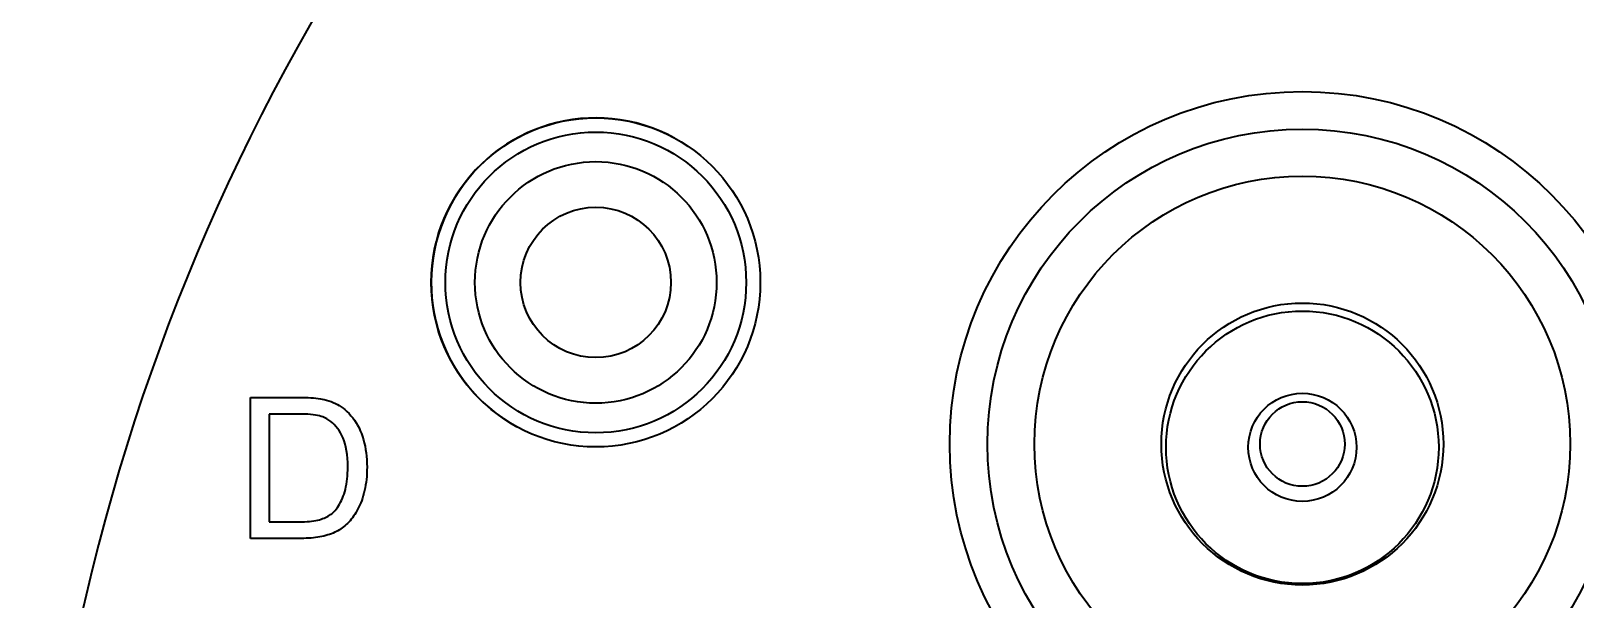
# Model space of a CAD drawing. Extents: x 23 to 417, y 3 to 294.
# Drawn here: x 132.35 to 144.67, y 112.77 to 117.3 of the extents above; entities that cross this region are included whole.
import ezdxf

# ---------------------------------------------------------------- set-up
doc = ezdxf.new("R2010")
doc.units = 0
doc.layers.get('0').update_dxf_attribs({"lineweight": 13})

msp = doc.modelspace()

# ---------------------------------------------------------------- linework, layer by layer
at = {"color": 7, "lineweight": 35, "ltscale": 0.028125}
msp.add_line((134.1026, 113.2498), (134.1026, 114.3748), dxfattribs=at)
at = {"color": 7, "lineweight": 35, "ltscale": 0.009688}
msp.add_line((134.1026, 114.3748), (134.4901, 114.3748), dxfattribs=at)
at = {"color": 7, "lineweight": 35, "ltscale": 0.000640588}
msp.add_line((134.4901, 114.3748), (134.5157, 114.3746), dxfattribs=at)
at = {"color": 7, "lineweight": 35, "ltscale": 0.000609512}
msp.add_line((134.5157, 114.3746), (134.5401, 114.3742), dxfattribs=at)
at = {"color": 7, "lineweight": 35, "ltscale": 0.00057885}
msp.add_line((134.5401, 114.3742), (134.5632, 114.3734), dxfattribs=at)
at = {"color": 7, "lineweight": 35, "ltscale": 0.000548049}
msp.add_line((134.5632, 114.3734), (134.5851, 114.3722), dxfattribs=at)
at = {"color": 7, "lineweight": 35, "ltscale": 0.000517689}
msp.add_line((134.5851, 114.3722), (134.6058, 114.3708), dxfattribs=at)
at = {"color": 7, "lineweight": 35, "ltscale": 0.000487253}
msp.add_line((134.6058, 114.3708), (134.6252, 114.369), dxfattribs=at)
at = {"color": 7, "lineweight": 35, "ltscale": 0.000457041}
msp.add_line((134.6252, 114.369), (134.6433, 114.3669), dxfattribs=at)
at = {"color": 7, "lineweight": 35, "ltscale": 0.000427154}
msp.add_line((134.6433, 114.3669), (134.6603, 114.3645), dxfattribs=at)
at = {"color": 7, "lineweight": 35, "ltscale": 0.000397922}
msp.add_line((134.6603, 114.3645), (134.6759, 114.3617), dxfattribs=at)
at = {"color": 7, "lineweight": 35, "ltscale": 0.000369061}
msp.add_line((134.6759, 114.3617), (134.6904, 114.3587), dxfattribs=at)
at = {"color": 7, "lineweight": 35, "ltscale": 0.000491355}
msp.add_line((134.6904, 114.3587), (134.7094, 114.3539), dxfattribs=at)
at = {"color": 7, "lineweight": 35, "ltscale": 0.000482278}
msp.add_line((134.7094, 114.3539), (134.7279, 114.3483), dxfattribs=at)
at = {"color": 7, "lineweight": 35, "ltscale": 0.000474574}
msp.add_line((134.7279, 114.3483), (134.7458, 114.3421), dxfattribs=at)
at = {"color": 7, "lineweight": 35, "ltscale": 0.000467417}
msp.add_line((134.7458, 114.3421), (134.7632, 114.3351), dxfattribs=at)
at = {"color": 7, "lineweight": 35, "ltscale": 0.00046152}
msp.add_line((134.7632, 114.3351), (134.78, 114.3274), dxfattribs=at)
at = {"color": 7, "lineweight": 35, "ltscale": 0.000456686}
msp.add_line((134.78, 114.3274), (134.7962, 114.319), dxfattribs=at)
at = {"color": 7, "lineweight": 35, "ltscale": 0.021487}
msp.add_line((134.2514, 114.242), (134.2514, 113.3826), dxfattribs=at)
at = {"color": 7, "lineweight": 35, "ltscale": 0.005909}
msp.add_line((134.4878, 114.242), (134.2514, 114.242), dxfattribs=at)
at = {"color": 7, "lineweight": 35, "ltscale": 0.000645457}
msp.add_line((134.5136, 114.2418), (134.4878, 114.242), dxfattribs=at)
at = {"color": 7, "lineweight": 35, "ltscale": 0.000609354}
msp.add_line((134.538, 114.2411), (134.5136, 114.2418), dxfattribs=at)
at = {"color": 7, "lineweight": 35, "ltscale": 0.000573503}
msp.add_line((134.5609, 114.24), (134.538, 114.2411), dxfattribs=at)
at = {"color": 7, "lineweight": 35, "ltscale": 0.000537672}
msp.add_line((134.5823, 114.2384), (134.5609, 114.24), dxfattribs=at)
at = {"color": 7, "lineweight": 35, "ltscale": 0.000502513}
msp.add_line((134.6023, 114.2363), (134.5823, 114.2384), dxfattribs=at)
at = {"color": 7, "lineweight": 35, "ltscale": 0.000467476}
msp.add_line((134.6208, 114.2338), (134.6023, 114.2363), dxfattribs=at)
at = {"color": 7, "lineweight": 35, "ltscale": 0.000433361}
msp.add_line((134.6379, 114.2308), (134.6208, 114.2338), dxfattribs=at)
at = {"color": 7, "lineweight": 35, "ltscale": 0.000399972}
msp.add_line((134.6535, 114.2273), (134.6379, 114.2308), dxfattribs=at)
at = {"color": 7, "lineweight": 35, "ltscale": 0.000367181}
msp.add_line((134.6677, 114.2234), (134.6535, 114.2273), dxfattribs=at)
at = {"color": 7, "lineweight": 35, "ltscale": 0.00033585}
msp.add_line((134.6804, 114.219), (134.6677, 114.2234), dxfattribs=at)
at = {"color": 7, "lineweight": 35, "ltscale": 0.000444923}
msp.add_line((134.6967, 114.212), (134.6804, 114.219), dxfattribs=at)
at = {"color": 7, "lineweight": 35, "ltscale": 0.000447132}
msp.add_line((134.7126, 114.2036), (134.6967, 114.212), dxfattribs=at)
at = {"color": 7, "lineweight": 35, "ltscale": 0.000451641}
msp.add_line((134.7279, 114.1941), (134.7126, 114.2036), dxfattribs=at)
at = {"color": 7, "lineweight": 35, "ltscale": 0.000453257}
msp.add_line((134.7962, 114.319), (134.8118, 114.3099), dxfattribs=at)
at = {"color": 7, "lineweight": 35, "ltscale": 0.000450332}
msp.add_line((134.8118, 114.3099), (134.8269, 114.3), dxfattribs=at)
at = {"color": 7, "lineweight": 35, "ltscale": 0.000448876}
msp.add_line((134.8269, 114.3), (134.8414, 114.2894), dxfattribs=at)
at = {"color": 7, "lineweight": 35, "ltscale": 0.000448937}
msp.add_line((134.8414, 114.2894), (134.8554, 114.2781), dxfattribs=at)
at = {"color": 7, "lineweight": 35, "ltscale": 0.000580955}
msp.add_line((134.8554, 114.2781), (134.8727, 114.2627), dxfattribs=at)
at = {"color": 7, "lineweight": 35, "ltscale": 0.000579008}
msp.add_line((134.8727, 114.2627), (134.8892, 114.2464), dxfattribs=at)
at = {"color": 7, "lineweight": 35, "ltscale": 0.000578644}
msp.add_line((134.8892, 114.2464), (134.9047, 114.2292), dxfattribs=at)
at = {"color": 7, "lineweight": 35, "ltscale": 0.000579743}
msp.add_line((134.9047, 114.2292), (134.9194, 114.2113), dxfattribs=at)
at = {"color": 7, "lineweight": 35, "ltscale": 0.000582593}
msp.add_line((134.9194, 114.2113), (134.9332, 114.1925), dxfattribs=at)
at = {"color": 7, "lineweight": 35, "ltscale": 0.000459046}
msp.add_line((134.7427, 114.1832), (134.7279, 114.1941), dxfattribs=at)
at = {"color": 7, "lineweight": 35, "ltscale": 0.000468416}
msp.add_line((134.757, 114.1712), (134.7427, 114.1832), dxfattribs=at)
at = {"color": 7, "lineweight": 35, "ltscale": 0.000480167}
msp.add_line((134.7709, 114.1578), (134.757, 114.1712), dxfattribs=at)
at = {"color": 7, "lineweight": 35, "ltscale": 0.000493911}
msp.add_line((134.7842, 114.1433), (134.7709, 114.1578), dxfattribs=at)
at = {"color": 7, "lineweight": 35, "ltscale": 0.000509337}
msp.add_line((134.797, 114.1274), (134.7842, 114.1433), dxfattribs=at)
at = {"color": 7, "lineweight": 35, "ltscale": 0.000526625}
msp.add_line((134.8094, 114.1104), (134.797, 114.1274), dxfattribs=at)
at = {"color": 7, "lineweight": 35, "ltscale": 0.000545679}
msp.add_line((134.8212, 114.092), (134.8094, 114.1104), dxfattribs=at)
at = {"color": 7, "lineweight": 35, "ltscale": 0.000565831}
msp.add_line((134.8322, 114.0722), (134.8212, 114.092), dxfattribs=at)
at = {"color": 7, "lineweight": 35, "ltscale": 0.000586896}
msp.add_line((134.9332, 114.1925), (134.946, 114.1728), dxfattribs=at)
at = {"color": 7, "lineweight": 35, "ltscale": 0.000592999}
msp.add_line((134.946, 114.1728), (134.958, 114.1523), dxfattribs=at)
at = {"color": 7, "lineweight": 35, "ltscale": 0.000600417}
msp.add_line((134.958, 114.1523), (134.9691, 114.131), dxfattribs=at)
at = {"color": 7, "lineweight": 35, "ltscale": 0.000609499}
msp.add_line((134.9691, 114.131), (134.9792, 114.1089), dxfattribs=at)
at = {"color": 7, "lineweight": 35, "ltscale": 0.000619743}
msp.add_line((134.9792, 114.1089), (134.9885, 114.0859), dxfattribs=at)
at = {"color": 7, "lineweight": 35, "ltscale": 0.000629252}
msp.add_line((134.9885, 114.0859), (134.9969, 114.0621), dxfattribs=at)
at = {"color": 7, "lineweight": 35, "ltscale": 0.000588874}
msp.add_line((134.8421, 114.0508), (134.8322, 114.0722), dxfattribs=at)
at = {"color": 7, "lineweight": 35, "ltscale": 0.00061587}
msp.add_line((134.8508, 114.0278), (134.8421, 114.0508), dxfattribs=at)
at = {"color": 7, "lineweight": 35, "ltscale": 0.000644924}
msp.add_line((134.8583, 114.0031), (134.8508, 114.0278), dxfattribs=at)
at = {"color": 7, "lineweight": 35, "ltscale": 0.000676779}
msp.add_line((134.8647, 113.9768), (134.8583, 114.0031), dxfattribs=at)
at = {"color": 7, "lineweight": 35, "ltscale": 0.000710687}
msp.add_line((134.8699, 113.9489), (134.8647, 113.9768), dxfattribs=at)
at = {"color": 7, "lineweight": 35, "ltscale": 0.000638466}
msp.add_line((134.9969, 114.0621), (135.0044, 114.0377), dxfattribs=at)
at = {"color": 7, "lineweight": 35, "ltscale": 0.000648293}
msp.add_line((135.0044, 114.0377), (135.011, 114.0127), dxfattribs=at)
at = {"color": 7, "lineweight": 35, "ltscale": 0.000659278}
msp.add_line((135.011, 114.0127), (135.0168, 113.9869), dxfattribs=at)
at = {"color": 7, "lineweight": 35, "ltscale": 0.00067137}
msp.add_line((135.0168, 113.9869), (135.0216, 113.9605), dxfattribs=at)
at = {"color": 7, "lineweight": 35, "ltscale": 0.000684154}
msp.add_line((135.0216, 113.9605), (135.0256, 113.9334), dxfattribs=at)
at = {"color": 7, "lineweight": 35, "ltscale": 0.000746238}
msp.add_line((134.8739, 113.9193), (134.8699, 113.9489), dxfattribs=at)
at = {"color": 7, "lineweight": 35, "ltscale": 0.000783836}
msp.add_line((134.8768, 113.8881), (134.8739, 113.9193), dxfattribs=at)
at = {"color": 7, "lineweight": 35, "ltscale": 0.00082227}
msp.add_line((134.8786, 113.8552), (134.8768, 113.8881), dxfattribs=at)
at = {"color": 7, "lineweight": 35, "ltscale": 0.000862131}
msp.add_line((134.8792, 113.8208), (134.8786, 113.8552), dxfattribs=at)
at = {"color": 7, "lineweight": 35, "ltscale": 0.000697814}
msp.add_line((135.0256, 113.9334), (135.0287, 113.9057), dxfattribs=at)
at = {"color": 7, "lineweight": 35, "ltscale": 0.000712501}
msp.add_line((135.0287, 113.9057), (135.0309, 113.8773), dxfattribs=at)
at = {"color": 7, "lineweight": 35, "ltscale": 0.000727751}
msp.add_line((135.0309, 113.8773), (135.0322, 113.8482), dxfattribs=at)
at = {"color": 7, "lineweight": 35, "ltscale": 0.000743952}
msp.add_line((135.0322, 113.8482), (135.0326, 113.8184), dxfattribs=at)
at = {"color": 7, "lineweight": 35, "ltscale": 0.000555585}
msp.add_line((134.8718, 113.7029), (134.8744, 113.7249), dxfattribs=at)
at = {"color": 7, "lineweight": 35, "ltscale": 0.000572833}
msp.add_line((134.8744, 113.7249), (134.8765, 113.7477), dxfattribs=at)
at = {"color": 7, "lineweight": 35, "ltscale": 0.000590523}
msp.add_line((134.8765, 113.7477), (134.878, 113.7713), dxfattribs=at)
at = {"color": 7, "lineweight": 35, "ltscale": 0.00060894}
msp.add_line((134.878, 113.7713), (134.8789, 113.7957), dxfattribs=at)
at = {"color": 7, "lineweight": 35, "ltscale": 0.000627472}
msp.add_line((134.8789, 113.7957), (134.8792, 113.8208), dxfattribs=at)
at = {"color": 7, "lineweight": 35, "ltscale": 0.000578999}
msp.add_line((135.0278, 113.7206), (135.0252, 113.6976), dxfattribs=at)
at = {"color": 7, "lineweight": 35, "ltscale": 0.000592249}
msp.add_line((135.0299, 113.7442), (135.0278, 113.7206), dxfattribs=at)
at = {"color": 7, "lineweight": 35, "ltscale": 0.000605418}
msp.add_line((135.0314, 113.7683), (135.0299, 113.7442), dxfattribs=at)
at = {"color": 7, "lineweight": 35, "ltscale": 0.000619228}
msp.add_line((135.0323, 113.7931), (135.0314, 113.7683), dxfattribs=at)
at = {"color": 7, "lineweight": 35, "ltscale": 0.000633478}
msp.add_line((135.0326, 113.8184), (135.0323, 113.7931), dxfattribs=at)
at = {"color": 7, "lineweight": 35, "ltscale": 0.000463917}
msp.add_line((134.8435, 113.5864), (134.8496, 113.604), dxfattribs=at)
at = {"color": 7, "lineweight": 35, "ltscale": 0.00047765}
msp.add_line((134.8496, 113.604), (134.8552, 113.6222), dxfattribs=at)
at = {"color": 7, "lineweight": 35, "ltscale": 0.00049181}
msp.add_line((134.8552, 113.6222), (134.8602, 113.6412), dxfattribs=at)
at = {"color": 7, "lineweight": 35, "ltscale": 0.000506646}
msp.add_line((134.8602, 113.6412), (134.8647, 113.661), dxfattribs=at)
at = {"color": 7, "lineweight": 35, "ltscale": 0.000522464}
msp.add_line((134.8647, 113.661), (134.8685, 113.6816), dxfattribs=at)
at = {"color": 7, "lineweight": 35, "ltscale": 0.000538609}
msp.add_line((134.8685, 113.6816), (134.8718, 113.7029), dxfattribs=at)
at = {"color": 7, "lineweight": 35, "ltscale": 0.000510064}
msp.add_line((135.0027, 113.5913), (134.9966, 113.5718), dxfattribs=at)
at = {"color": 7, "lineweight": 35, "ltscale": 0.000521849}
msp.add_line((135.0084, 113.6114), (135.0027, 113.5913), dxfattribs=at)
at = {"color": 7, "lineweight": 35, "ltscale": 0.000532439}
msp.add_line((135.0135, 113.6321), (135.0084, 113.6114), dxfattribs=at)
at = {"color": 7, "lineweight": 35, "ltscale": 0.000542992}
msp.add_line((135.018, 113.6533), (135.0135, 113.6321), dxfattribs=at)
at = {"color": 7, "lineweight": 35, "ltscale": 0.000554764}
msp.add_line((135.0219, 113.6752), (135.018, 113.6533), dxfattribs=at)
at = {"color": 7, "lineweight": 35, "ltscale": 0.000566498}
msp.add_line((135.0252, 113.6976), (135.0219, 113.6752), dxfattribs=at)
at = {"color": 7, "lineweight": 35, "ltscale": 0.000377045}
msp.add_line((134.7671, 113.4616), (134.7775, 113.4726), dxfattribs=at)
at = {"color": 7, "lineweight": 35, "ltscale": 0.000382667}
msp.add_line((134.7775, 113.4726), (134.7874, 113.4842), dxfattribs=at)
at = {"color": 7, "lineweight": 35, "ltscale": 0.000389399}
msp.add_line((134.7874, 113.4842), (134.7968, 113.4967), dxfattribs=at)
at = {"color": 7, "lineweight": 35, "ltscale": 0.000397793}
msp.add_line((134.7968, 113.4967), (134.8057, 113.5098), dxfattribs=at)
at = {"color": 7, "lineweight": 35, "ltscale": 0.000406437}
msp.add_line((134.8057, 113.5098), (134.8142, 113.5237), dxfattribs=at)
at = {"color": 7, "lineweight": 35, "ltscale": 0.000416141}
msp.add_line((134.8142, 113.5237), (134.8222, 113.5383), dxfattribs=at)
at = {"color": 7, "lineweight": 35, "ltscale": 0.000427362}
msp.add_line((134.8222, 113.5383), (134.8298, 113.5536), dxfattribs=at)
at = {"color": 7, "lineweight": 35, "ltscale": 0.000438617}
msp.add_line((134.8298, 113.5536), (134.8369, 113.5697), dxfattribs=at)
at = {"color": 7, "lineweight": 35, "ltscale": 0.000451106}
msp.add_line((134.8369, 113.5697), (134.8435, 113.5864), dxfattribs=at)
at = {"color": 7, "lineweight": 35, "ltscale": 0.000424326}
msp.add_line((134.9525, 113.4694), (134.944, 113.4548), dxfattribs=at)
at = {"color": 7, "lineweight": 35, "ltscale": 0.000435055}
msp.add_line((134.9607, 113.4848), (134.9525, 113.4694), dxfattribs=at)
at = {"color": 7, "lineweight": 35, "ltscale": 0.000446433}
msp.add_line((134.9686, 113.5008), (134.9607, 113.4848), dxfattribs=at)
at = {"color": 7, "lineweight": 35, "ltscale": 0.000458198}
msp.add_line((134.9761, 113.5176), (134.9686, 113.5008), dxfattribs=at)
at = {"color": 7, "lineweight": 35, "ltscale": 0.000470673}
msp.add_line((134.9832, 113.535), (134.9761, 113.5176), dxfattribs=at)
at = {"color": 7, "lineweight": 35, "ltscale": 0.000483403}
msp.add_line((134.9901, 113.5531), (134.9832, 113.535), dxfattribs=at)
at = {"color": 7, "lineweight": 35, "ltscale": 0.000496828}
msp.add_line((134.9966, 113.5718), (134.9901, 113.5531), dxfattribs=at)
at = {"color": 7, "lineweight": 35, "ltscale": 0.006005}
msp.add_line((134.2514, 113.3826), (134.4916, 113.3826), dxfattribs=at)
at = {"color": 7, "lineweight": 35, "ltscale": 0.000544487}
msp.add_line((134.4916, 113.3826), (134.5134, 113.3828), dxfattribs=at)
at = {"color": 7, "lineweight": 35, "ltscale": 0.000520636}
msp.add_line((134.5134, 113.3828), (134.5342, 113.3834), dxfattribs=at)
at = {"color": 7, "lineweight": 35, "ltscale": 0.000497069}
msp.add_line((134.5342, 113.3834), (134.5541, 113.3844), dxfattribs=at)
at = {"color": 7, "lineweight": 35, "ltscale": 0.000473743}
msp.add_line((134.5541, 113.3844), (134.573, 113.3859), dxfattribs=at)
at = {"color": 7, "lineweight": 35, "ltscale": 0.000451011}
msp.add_line((134.573, 113.3859), (134.5909, 113.3877), dxfattribs=at)
at = {"color": 7, "lineweight": 35, "ltscale": 0.000428095}
msp.add_line((134.5909, 113.3877), (134.6079, 113.39), dxfattribs=at)
at = {"color": 7, "lineweight": 35, "ltscale": 0.00040621}
msp.add_line((134.6079, 113.39), (134.6239, 113.3927), dxfattribs=at)
at = {"color": 7, "lineweight": 35, "ltscale": 0.0003844}
msp.add_line((134.6239, 113.3927), (134.639, 113.3958), dxfattribs=at)
at = {"color": 7, "lineweight": 35, "ltscale": 0.000363326}
msp.add_line((134.639, 113.3958), (134.6531, 113.3993), dxfattribs=at)
at = {"color": 7, "lineweight": 35, "ltscale": 0.000342872}
msp.add_line((134.6531, 113.3993), (134.6662, 113.4033), dxfattribs=at)
at = {"color": 7, "lineweight": 35, "ltscale": 0.000328367}
msp.add_line((134.6662, 113.4033), (134.6786, 113.4076), dxfattribs=at)
at = {"color": 7, "lineweight": 35, "ltscale": 0.000319133}
msp.add_line((134.6786, 113.4076), (134.6905, 113.4122), dxfattribs=at)
at = {"color": 7, "lineweight": 35, "ltscale": 0.000310813}
msp.add_line((134.6905, 113.4122), (134.7019, 113.4172), dxfattribs=at)
at = {"color": 7, "lineweight": 35, "ltscale": 0.000302481}
msp.add_line((134.7019, 113.4172), (134.7127, 113.4226), dxfattribs=at)
at = {"color": 7, "lineweight": 35, "ltscale": 0.000294881}
msp.add_line((134.7127, 113.4226), (134.7231, 113.4282), dxfattribs=at)
at = {"color": 7, "lineweight": 35, "ltscale": 0.000287868}
msp.add_line((134.7231, 113.4282), (134.7329, 113.4342), dxfattribs=at)
at = {"color": 7, "lineweight": 35, "ltscale": 0.000281941}
msp.add_line((134.7329, 113.4342), (134.7422, 113.4406), dxfattribs=at)
at = {"color": 7, "lineweight": 35, "ltscale": 0.000276094}
msp.add_line((134.7422, 113.4406), (134.751, 113.4472), dxfattribs=at)
at = {"color": 7, "lineweight": 35, "ltscale": 0.000271626}
msp.add_line((134.751, 113.4472), (134.7593, 113.4543), dxfattribs=at)
at = {"color": 7, "lineweight": 35, "ltscale": 0.000267352}
msp.add_line((134.7593, 113.4543), (134.7671, 113.4616), dxfattribs=at)
at = {"color": 7, "lineweight": 35, "ltscale": 0.000341388}
msp.add_line((134.8454, 113.3414), (134.8346, 113.3331), dxfattribs=at)
at = {"color": 7, "lineweight": 35, "ltscale": 0.000346448}
msp.add_line((134.8561, 113.3502), (134.8454, 113.3414), dxfattribs=at)
at = {"color": 7, "lineweight": 35, "ltscale": 0.00035219}
msp.add_line((134.8666, 113.3596), (134.8561, 113.3502), dxfattribs=at)
at = {"color": 7, "lineweight": 35, "ltscale": 0.000358361}
msp.add_line((134.877, 113.3695), (134.8666, 113.3596), dxfattribs=at)
at = {"color": 7, "lineweight": 35, "ltscale": 0.000364795}
msp.add_line((134.8871, 113.38), (134.877, 113.3695), dxfattribs=at)
at = {"color": 7, "lineweight": 35, "ltscale": 0.000371895}
msp.add_line((134.8971, 113.391), (134.8871, 113.38), dxfattribs=at)
at = {"color": 7, "lineweight": 35, "ltscale": 0.000379639}
msp.add_line((134.9069, 113.4026), (134.8971, 113.391), dxfattribs=at)
at = {"color": 7, "lineweight": 35, "ltscale": 0.000387125}
msp.add_line((134.9165, 113.4148), (134.9069, 113.4026), dxfattribs=at)
at = {"color": 7, "lineweight": 35, "ltscale": 0.000395616}
msp.add_line((134.926, 113.4275), (134.9165, 113.4148), dxfattribs=at)
at = {"color": 7, "lineweight": 35, "ltscale": 0.000404578}
msp.add_line((134.9352, 113.4408), (134.926, 113.4275), dxfattribs=at)
at = {"color": 7, "lineweight": 35, "ltscale": 0.00041384}
msp.add_line((134.944, 113.4548), (134.9352, 113.4408), dxfattribs=at)
at = {"color": 7, "lineweight": 35, "ltscale": 0.010149}
msp.add_line((134.5085, 113.2498), (134.1026, 113.2498), dxfattribs=at)
at = {"color": 7, "lineweight": 35, "ltscale": 0.000504698}
msp.add_line((134.5287, 113.25), (134.5085, 113.2498), dxfattribs=at)
at = {"color": 7, "lineweight": 35, "ltscale": 0.000492883}
msp.add_line((134.5484, 113.2506), (134.5287, 113.25), dxfattribs=at)
at = {"color": 7, "lineweight": 35, "ltscale": 0.000481538}
msp.add_line((134.5676, 113.2515), (134.5484, 113.2506), dxfattribs=at)
at = {"color": 7, "lineweight": 35, "ltscale": 0.000470691}
msp.add_line((134.5864, 113.2529), (134.5676, 113.2515), dxfattribs=at)
at = {"color": 7, "lineweight": 35, "ltscale": 0.000459796}
msp.add_line((134.6047, 113.2546), (134.5864, 113.2529), dxfattribs=at)
at = {"color": 7, "lineweight": 35, "ltscale": 0.000448875}
msp.add_line((134.6226, 113.2567), (134.6047, 113.2546), dxfattribs=at)
at = {"color": 7, "lineweight": 35, "ltscale": 0.000438721}
msp.add_line((134.6399, 113.2592), (134.6226, 113.2567), dxfattribs=at)
at = {"color": 7, "lineweight": 35, "ltscale": 0.000428675}
msp.add_line((134.6568, 113.2621), (134.6399, 113.2592), dxfattribs=at)
at = {"color": 7, "lineweight": 35, "ltscale": 0.000418864}
msp.add_line((134.6733, 113.2653), (134.6568, 113.2621), dxfattribs=at)
at = {"color": 7, "lineweight": 35, "ltscale": 0.00040935}
msp.add_line((134.6892, 113.269), (134.6733, 113.2653), dxfattribs=at)
at = {"color": 7, "lineweight": 35, "ltscale": 0.000400453}
msp.add_line((134.7047, 113.273), (134.6892, 113.269), dxfattribs=at)
at = {"color": 7, "lineweight": 35, "ltscale": 0.000391581}
msp.add_line((134.7198, 113.2774), (134.7047, 113.273), dxfattribs=at)
at = {"color": 7, "lineweight": 35, "ltscale": 0.000383267}
msp.add_line((134.7343, 113.2821), (134.7198, 113.2774), dxfattribs=at)
at = {"color": 7, "lineweight": 35, "ltscale": 0.000375411}
msp.add_line((134.7485, 113.2872), (134.7343, 113.2821), dxfattribs=at)
at = {"color": 7, "lineweight": 35, "ltscale": 0.000367576}
msp.add_line((134.7621, 113.2927), (134.7485, 113.2872), dxfattribs=at)
at = {"color": 7, "lineweight": 35, "ltscale": 0.000360746}
msp.add_line((134.7753, 113.2985), (134.7621, 113.2927), dxfattribs=at)
at = {"color": 7, "lineweight": 35, "ltscale": 0.000354056}
msp.add_line((134.7881, 113.3047), (134.7753, 113.2985), dxfattribs=at)
at = {"color": 7, "lineweight": 35, "ltscale": 0.000347756}
msp.add_line((134.8003, 113.3112), (134.7881, 113.3047), dxfattribs=at)
at = {"color": 7, "lineweight": 35, "ltscale": 0.000341963}
msp.add_line((134.8122, 113.3181), (134.8003, 113.3112), dxfattribs=at)
at = {"color": 7, "lineweight": 35, "ltscale": 0.000337219}
msp.add_line((134.8235, 113.3254), (134.8122, 113.3181), dxfattribs=at)
at = {"color": 7, "lineweight": 35, "ltscale": 0.000336689}
msp.add_line((134.8346, 113.3331), (134.8235, 113.3254), dxfattribs=at)
at = {"color": 7, "lineweight": 35}
for centre, radius in [((142.4948, 114.003), 2.8125), ((136.8577, 115.2923), 1.3125), ((136.8577, 115.2923), 1.2), ((142.4948, 114.003), 2.5125), ((136.8577, 115.2923), 0.9638), ((142.4948, 114.003), 2.1375), ((136.8577, 115.2923), 0.6), ((142.4948, 114.003), 1.125), ((142.4948, 113.9767), 1.0875), ((142.4948, 113.9767), 0.4313), ((142.4948, 114.003), 0.3375)]:
    msp.add_circle(centre, radius, dxfattribs=at)
for centre, radius, start, end in [((149.3198, 108.9405), 16.9688, 92.27977, 447.72023), ((136.8577, 115.2923), 1.3125, 61.35211, 241.35211)]:
    msp.add_arc(centre, radius, start, end, dxfattribs=at)

doc.saveas('drawing.dxf')
